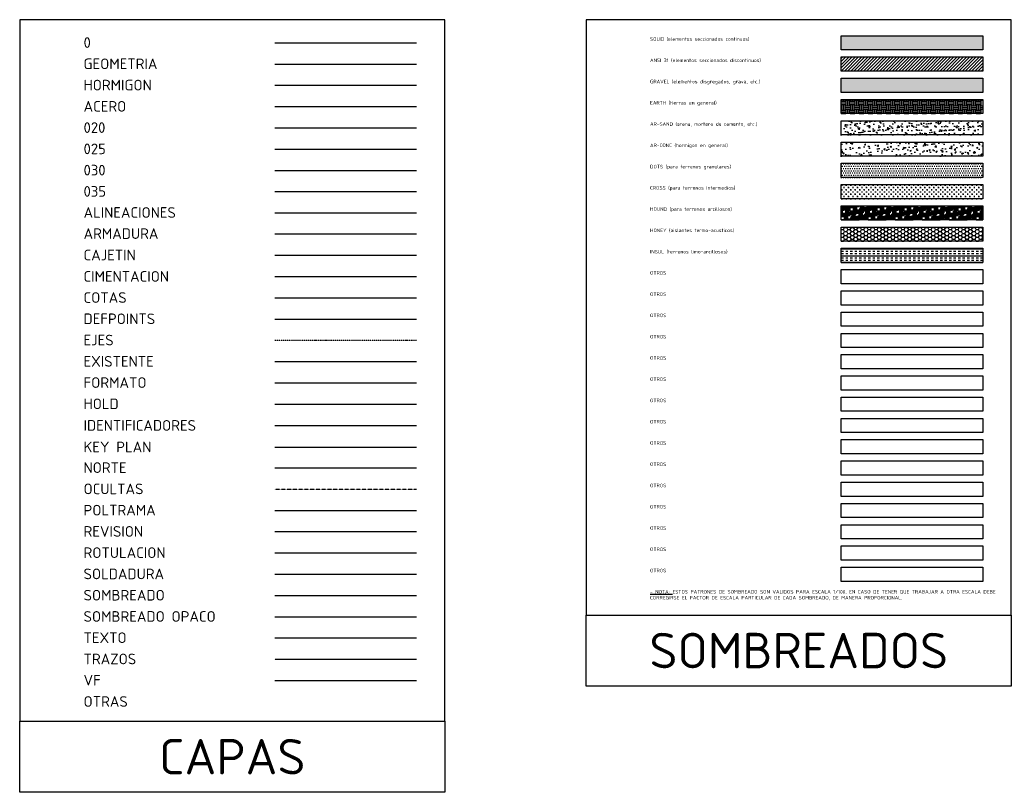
# Model space of a CAD drawing. Header units: millimetres. Extents: x 9508 to 4213564, y -7782 to 156074.
# Drawn here: x 9780 to 79780, y 67151 to 121641 of the extents above; entities that cross this region are included whole.
import ezdxf

# ---------------------------------------------------------------- set-up
doc = ezdxf.new("R2010")
doc.units = ezdxf.units.MM
for name, pattern in [('LÍNEAS_OCULTAS2', [4.7625, 3.175, -1.5875]), ('TRAZO_Y_PUNTO2', [12.7, 6.35, -3.175, 0, -3.175]), ('TRAZOS2', [9.525, 6.35, -3.175])]:
    doc.linetypes.add(name, pattern=pattern)
for name, color, linetype in [('020', 4, 'Continuous'), ('025', 5, 'Continuous'), ('030', 6, 'Continuous'), ('035', 7, 'Continuous'), ('ACERO', 3, 'Continuous'), ('ALINEACIONES', 30, 'Continuous'), ('ARMADURA', 6, 'Continuous'), ('CAJETIN', 7, 'Continuous'), ('CIMENTACION', 7, 'Continuous'), ('COTAS', 2, 'Continuous'), ('EJES', 9, 'TRAZO_Y_PUNTO2'), ('EXISTENTE', 253, 'Continuous'), ('FORMATO', 7, 'Continuous'), ('GEOMETRIA', 2, 'Continuous'), ('HOLD', 20, 'Continuous'), ('HORMIGON', 1, 'Continuous'), ('IDENTIFICADORES', 1, 'Continuous'), ('KEY PLAN', 7, 'Continuous'), ('NORTE', 30, 'Continuous'), ('OCULTAS', 1, 'LÍNEAS_OCULTAS2'), ('ROTULACION', 2, 'Continuous'), ('SOLDADURA', 1, 'Continuous'), ('SOMBREADO', 8, 'Continuous'), ('SOMBREADO OPACO', 253, 'Continuous'), ('TEXTO', 30, 'Continuous'), ('TRAZOS', 1, 'TRAZOS2')]:
    doc.layers.add(name, color=color, linetype=linetype)
doc.layers.add('POLTRAMA', color=8, linetype='Continuous', plot=False)
doc.layers.add('VF', color=7, linetype='Continuous', plot=False)
doc.layers.add('REVISION', color=1, linetype='Continuous', true_color=0xff0000)
doc.styles.add('TEX_1-100', font='isocpeur.ttf', dxfattribs={"height": 200})
doc.styles.add('TEX_1-1000', font='isocpeur.ttf', dxfattribs={"height": 2000})
doc.styles.add('TEX_1-300', font='isocpeur.ttf', dxfattribs={"height": 600})

msp = doc.modelspace()

# ---------------------------------------------------------------- hatches: boundary and pattern name
at = {"layer": 'SOMBREADO'}
msp.add_hatch(color=256, dxfattribs=at).paths.add_polyline_path([(67780.1, 120521.8), (77780.1, 120521.8), (77780.1, 119521.8), (67780.1, 119521.8)])
h = msp.add_hatch(dxfattribs=at)
h.set_pattern_fill('ANSI31', color=256, scale=50, style=0)
h.set_pattern_definition([(45, (67780.07, 118021.8), (-112.2532, 112.2532), [])])
h.paths.add_polyline_path([(67780.1, 119021.8), (77780.1, 119021.8), (77780.1, 118021.8), (67780.1, 118021.8)])
h = msp.add_hatch(dxfattribs=at)
h.set_pattern_fill('GRAVEL', color=256, scale=25, style=0)
h.set_pattern_definition([(228.0128, (68237.274, 117156.807), (-5080.00432, -5715.00702), [85.43, -8457.625]), (184.9697, (68180.124, 117093.307), (7620.01233, 634.99552), [146.601, -14513.5]), (132.5104, (68034.074, 117080.607), (6349.99538, -6985.00682), [103.37, -10233.675]), (267.2737, (67786.424, 116921.857), (634.99724, 12699.99591), [133.501, -13216.6]), (292.8337, (67780.074, 116788.507), (-3175.00901, 7620.00433), [130.909, -12959.95]), (357.2737, (67830.874, 116667.857), (-12699.99591, 634.99724), [133.501, -13216.6]), (37.6942, (67964.224, 116661.507), (-8255.005215, -6349.99434), [176.548, -17478.275]), (72.2553, (68103.924, 116769.457), (4445.00889, 13970.00405), [166.68, -16501.325]), (121.4296, (68154.724, 116928.207), (-5080.00131, 8254.99029), [133.953, -13261.375]), (175.2364, (68084.874, 117042.507), (6984.9945, -634.99404), [152.928, -7493.475]), (222.3974, (67932.474, 117055.207), (-7620.00023, -6984.990913), [197.77, -19579.2]), (138.8141, (68415.074, 116915.51), (-4444.99717, 3809.99414), [67.501, -6682.65]), (171.4692, (68364.274, 116959.957), (8254.9874, -1270.0032), [128.42, -12713.65]), (225, (68237.27, 116979), (-1e-13, -635), [89.802, -808.222]), (203.1986, (68192.82, 117055.21), (3175.0107, 1270.0056), [48.36, -4787.65]), (291.8014, (68148.37, 117036.16), (-635.0004, 1905.0012), [68.39, -3351.2]), (30.9638, (68173.77, 116972.66), (1904.998, 1270.001), [111.08, -3591.575]), (161.565, (68269.02, 117029.8), (1270.0006, -634.999), [80.322, -1927.725]), (16.3895, (67780.074, 117036.157), (6350.0035, 1904.99604), [112.522, -11139.7]), (70.3462, (67888.024, 117067.907), (-2539.99292, -6984.99012), [94.4, -9345.55]), (293.1986, (68269.02, 117156.81), (-1270.0056, 3175.0107), [96.72, -4739.3]), (343.6105, (68307.124, 117067.907), (-6350.0035, 1904.99604), [112.522, -11139.7]), (339.444, (67780.07, 116642.46), (-3175.00394, 1269.99846), [108.51, -5316.925]), (294.7751, (67881.674, 116604.357), (-3174.9926, 6984.99676), [90.918, -9000.9]), (66.8014, (68275.37, 116521.81), (1270.0056, 3175.0107), [96.72, -4739.3]), (17.354, (68313.474, 116610.707), (-8255.00045, -2539.99617), [106.446, -10538.1]), (69.444, (67964.22, 116521.81), (-1269.99846, -3175.00394), [54.254, -5371.2]), (101.3099, (68237.27, 116521.81), (-634.9969, 2539.9919), [32.38, -3205.5]), (165.9638, (68230.92, 116553.56), (1905.0013, -634.999), [130.91, -2487.262]), (186.009, (68103.924, 116585.307), (6349.99064, 634.99852), [121.317, -12010.35]), (303.69, (68173.77, 116915.5), (-635.0002, 1269.9988), [91.58, -2197.945]), (353.1572, (68224.574, 116839.307), (10795.004464, -1270.00569), [159.89, -15829]), (60.9454, (68383.324, 116820.26), (-2539.9941, -4444.9894), [65.377, -6472.35]), (90, (68415.1, 116877.4), (-635, 635), [38.1, -596.9]), (120.2564, (68091.224, 116604.357), (2539.99462, -4444.99776), [88.217, -8733.475]), (48.0128, (68046.774, 116680.557), (5080.00432, 5715.00702), [170.86, -8372.2]), (0, (68161.1, 116807.56), (635, 635), [165.1, -469.9]), (325.3048, (68326.174, 116807.557), (-6349.989, 4445.00042), [100.403, -9939.825]), (254.0546, (68408.72, 116750.41), (-635.0016, -2540.00605), [92.457, -4530.425]), (207.646, (68383.324, 116661.507), (-12064.99576, -6350.00399), [150.536, -14903.125]), (175.4261, (68249.974, 116591.657), (-8255.0019, 634.99693), [159.257, -15766.45]), (175.4261, (68249.974, 116591.657), (-8255.0019, 634.99693), [159.257, -15766.45])])
h.paths.add_polyline_path([(67780.1, 117521.8), (77780.1, 117521.8), (77780.1, 116521.8), (67780.1, 116521.8)])
h = msp.add_hatch(dxfattribs=at)
h.set_pattern_fill('EARTH', color=256, scale=50, style=0)
h.set_pattern_definition([(0, (67780.07, 115021.8), (317.5, 317.5), [317.5, -317.5]), (0, (67780.07, 115140.87), (317.5, 317.5), [317.5, -317.5]), (0, (67780.07, 115259.93), (317.5, 317.5), [317.5, -317.5]), (90, (67819.76, 115299.62), (-317.5, 317.5), [317.5, -317.5]), (90, (67938.82, 115299.62), (-317.5, 317.5), [317.5, -317.5]), (90, (68057.9, 115299.62), (-317.5, 317.5), [317.5, -317.5])])
h.paths.add_polyline_path([(67780.1, 116021.8), (77780.1, 116021.8), (77780.1, 115021.8), (67780.1, 115021.8)])
h = msp.add_hatch(dxfattribs=at)
h.set_pattern_fill('AR-SAND', color=256, scale=10, style=0)
h.set_pattern_definition([(37.5, (67780.07, 113521.8), (-16, 489.413), [0, -386.08, 0, -431.8, 0, -412.75]), (7.5, (67780.1, 113521.8), (449.523, 716.825), [0, -208.28, 0, -347.98, 0, -133.35]), (327.5, (67467.65, 113521.8), (790.992, 1.437), [0, -127, 0, -457.2, 0, -596.9]), (317.5, (67467.65, 113521.8), (763.556, 222.93), [0, -63.5, 0, -299.72, 0, -342.9])])
h.paths.add_polyline_path([(67780.1, 114521.8), (77780.1, 114521.8), (77780.1, 113521.8), (67780.1, 113521.8)])
h = msp.add_hatch(dxfattribs=at)
h.set_pattern_fill('AR-CONC', color=256, scale=5, style=0)
h.set_pattern_definition([(50, (67780.1, 112021.8), (910.923, -79.695), [95.25, -1047.75]), (355, (67780.1, 112021.8), (-176.21, 955.28), [76.2, -838.2]), (100.451, (67856, 112015.2), (734.71, 875.58), [80.95, -890.45]), (46.184, (67780.1, 112275.8), (1355.4, -210.21), [142.87, -1571.62]), (96.636, (67893, 112258.3), (1187.02, 1237.13), [121.42, -1335.67]), (351.184, (67780.1, 112275.8), (1187.02, 1237.13), [114.3, -1257.3]), (21, (67907.1, 112212.3), (758.074, -511.33), [95.25, -1047.75]), (326, (67907.1, 112212.3), (309.01, 920.94), [76.2, -838.2]), (71.451, (67970.25, 112169.7), (1067.08, 409.614), [80.95, -890.45]), (37.5, (67780.07, 112021.8), (15.443, 422.775), [0, -828.04, 0, -850.9, 0, -841.375]), (7.5, (67780.07, 112021.8), (334.098, 500.903), [0, -485.14, 0, -808.99, 0, -320.675]), (327.5, (67496.86, 112021.8), (677.953, -28.644), [0, -317.5, 0, -990.6, 0, -1314.45]), (317.5, (67369.86, 112021.8), (740.646, 127.132), [0, -412.75, 0, -657.86, 0, -933.45])])
h.paths.add_polyline_path([(67780.1, 113021.8), (77780.1, 113021.8), (77780.1, 112021.8), (67780.1, 112021.8)])
h = msp.add_hatch(dxfattribs=at)
h.set_pattern_fill('DOTS', color=256, scale=100, style=0)
h.set_pattern_definition([(0, (67780.07, 110521.8), (79.375, 158.75), [0, -158.75])])
h.paths.add_polyline_path([(67780.1, 111521.8), (77780.1, 111521.8), (77780.1, 110521.8), (67780.1, 110521.8)])
h = msp.add_hatch(dxfattribs=at)
h.set_pattern_fill('CROSS', color=256, scale=25, style=0)
h.set_pattern_definition([(0, (67780.07, 109021.8), (158.75, 158.75), [79.375, -238.125]), (90, (67819.76, 108982.12), (-158.75, 158.75), [79.375, -238.125])])
h.paths.add_polyline_path([(67780.1, 110021.8), (77780.1, 110021.8), (77780.1, 109021.8), (67780.1, 109021.8)])
h = msp.add_hatch(dxfattribs=at)
h.set_pattern_fill('HOUND', color=256, scale=50, style=0)
h.set_pattern_definition([(0, (67780.07, 107521.81), (317.5, 79.375), [1270, -635]), (90, (67780.07, 107521.81), (-79.375, -317.5), [1270, -635])])
h.paths.add_polyline_path([(67780.1, 108521.8), (77780.1, 108521.8), (77780.1, 107521.8), (67780.1, 107521.8)])
h = msp.add_hatch(dxfattribs=at)
h.set_pattern_fill('HONEY', color=256, scale=50, style=0)
h.set_pattern_definition([(0, (67780.07, 106021.81), (238.125, 137.4815), [158.75, -317.5]), (120, (67780.07, 106021.81), (-238.125, 137.4815), [158.75, -317.5]), (60, (67780.07, 106021.81), (3e-05, 274.963), [-317.5, 158.75])])
h.paths.add_polyline_path([(67780.1, 107021.8), (77780.1, 107021.8), (77780.1, 106021.8), (67780.1, 106021.8)])
h = msp.add_hatch(dxfattribs=at)
h.set_pattern_fill('INSUL', color=256, scale=50, style=0)
h.set_pattern_definition([(0, (67780.07, 104521.8), (0, 476.25), []), (0, (67780.07, 104680.56), (0, 476.25), [158.75, -158.75]), (0, (67780.07, 104839.3), (0, 476.25), [158.75, -158.75])])
h.paths.add_polyline_path([(67780.1, 105521.8), (77780.1, 105521.8), (77780.1, 104521.8), (67780.1, 104521.8)])

# ---------------------------------------------------------------- linework, layer by layer
msp.add_line((27780.1, 120021.8), (37780.1, 120021.8))
at = {"layer": '020'}
msp.add_line((27780.1, 114021.8), (37780.1, 114021.8), dxfattribs=at)
at = {"layer": '025'}
msp.add_line((27780.1, 112521.8), (37780.1, 112521.8), dxfattribs=at)
at = {"layer": '030'}
msp.add_line((27780.1, 111021.8), (37780.1, 111021.8), dxfattribs=at)
at = {"layer": '035'}
msp.add_line((27780.1, 109521.3), (37780.1, 109521.3), dxfattribs=at)
at = {"layer": 'ACERO'}
msp.add_line((27780.1, 115521.8), (37780.1, 115521.8), dxfattribs=at)
at = {"layer": 'ALINEACIONES'}
msp.add_line((27780.1, 108032), (37780.1, 108032), dxfattribs=at)
at = {"layer": 'ARMADURA'}
msp.add_line((27780.1, 106542.8), (37780.1, 106542.8), dxfattribs=at)
at = {"layer": 'CAJETIN'}
msp.add_line((27780.1, 105032), (37780.1, 105032), dxfattribs=at)
for points in [[(9780.1, 72151.2), (39780.1, 72151.2), (39780.1, 121640.9), (9780.1, 121640.9)], [(49780.1, 79640.9), (79780.1, 79640.9), (79780.1, 121640.9), (49780.1, 121640.9)], [(49780.1, 79640.9), (79780.1, 79640.9), (79780.1, 74640.9), (49780.1, 74640.9), (49780.1, 79640.9)], [(9780.1, 72151.2), (39780.1, 72151.2), (39780.1, 67151.2), (9780.1, 67151.2), (9780.1, 72151.2)]]:
    msp.add_lwpolyline(points, close=True, dxfattribs=at)
at = {"layer": 'CIMENTACION'}
msp.add_line((27780.1, 103521.3), (37780.1, 103521.3), dxfattribs=at)
at = {"layer": 'COTAS'}
msp.add_line((27780.1, 102032), (37780.1, 102032), dxfattribs=at)
at = {"layer": 'Defpoints'}
msp.add_line((27780.1, 100532), (37780.1, 100532), dxfattribs=at)
at = {"layer": 'EJES'}
msp.add_line((27780.1, 99032), (37780.1, 99032), dxfattribs=at)
at = {"layer": 'EXISTENTE'}
msp.add_line((27780.1, 97532), (37780.1, 97532), dxfattribs=at)
at = {"layer": 'FORMATO'}
msp.add_line((27780.1, 96032), (37780.1, 96032), dxfattribs=at)
at = {"layer": 'GEOMETRIA'}
msp.add_line((27780.1, 118521.8), (37780.1, 118521.8), dxfattribs=at)
at = {"layer": 'HOLD'}
msp.add_line((27780.1, 94532), (37780.1, 94532), dxfattribs=at)
at = {"layer": 'HORMIGON'}
msp.add_line((27780.1, 117021.8), (37780.1, 117021.8), dxfattribs=at)
at = {"layer": 'IDENTIFICADORES'}
msp.add_line((27780.1, 93011.6), (37780.1, 93011.6), dxfattribs=at)
at = {"layer": 'KEY PLAN'}
msp.add_line((27780.1, 91491.1), (37780.1, 91491.1), dxfattribs=at)
at = {"layer": 'NORTE'}
msp.add_line((27780.1, 90032), (37780.1, 90032), dxfattribs=at)
at = {"layer": 'OCULTAS'}
msp.add_line((27780.1, 88532), (37780.1, 88532), dxfattribs=at)
at = {"layer": 'POLTRAMA'}
msp.add_line((27780.1, 87032), (37780.1, 87032), dxfattribs=at)
for points in [[(67780.1, 120521.8), (77780.1, 120521.8), (77780.1, 119521.8), (67780.1, 119521.8)], [(67780.1, 119021.8), (77780.1, 119021.8), (77780.1, 118021.8), (67780.1, 118021.8)], [(67780.1, 117521.8), (77780.1, 117521.8), (77780.1, 116521.8), (67780.1, 116521.8)], [(67780.1, 116021.8), (77780.1, 116021.8), (77780.1, 115021.8), (67780.1, 115021.8)], [(67780.1, 114521.8), (77780.1, 114521.8), (77780.1, 113521.8), (67780.1, 113521.8)], [(67780.1, 113021.8), (77780.1, 113021.8), (77780.1, 112021.8), (67780.1, 112021.8)], [(67780.1, 111521.8), (77780.1, 111521.8), (77780.1, 110521.8), (67780.1, 110521.8)], [(67780.1, 110021.8), (77780.1, 110021.8), (77780.1, 109021.8), (67780.1, 109021.8)], [(67780.1, 108521.8), (77780.1, 108521.8), (77780.1, 107521.8), (67780.1, 107521.8)], [(67780.1, 107021.8), (77780.1, 107021.8), (77780.1, 106021.8), (67780.1, 106021.8)], [(67780.1, 105521.8), (77780.1, 105521.8), (77780.1, 104521.8), (67780.1, 104521.8)], [(67780.1, 104021.8), (77780.1, 104021.8), (77780.1, 103021.8), (67780.1, 103021.8)], [(67780.1, 102521.8), (77780.1, 102521.8), (77780.1, 101521.8), (67780.1, 101521.8)], [(67780.1, 101021.8), (77780.1, 101021.8), (77780.1, 100021.8), (67780.1, 100021.8)], [(67780.1, 99521.8), (77780.1, 99521.8), (77780.1, 98521.8), (67780.1, 98521.8)], [(67780.1, 98021.8), (77780.1, 98021.8), (77780.1, 97021.8), (67780.1, 97021.8)], [(67780.1, 96521.8), (77780.1, 96521.8), (77780.1, 95521.8), (67780.1, 95521.8)], [(67780.1, 95021.8), (77780.1, 95021.8), (77780.1, 94021.8), (67780.1, 94021.8)], [(67780.1, 93521.8), (77780.1, 93521.8), (77780.1, 92521.8), (67780.1, 92521.8)], [(67780.1, 92021.8), (77780.1, 92021.8), (77780.1, 91021.8), (67780.1, 91021.8)], [(67780.1, 90521.8), (77780.1, 90521.8), (77780.1, 89521.8), (67780.1, 89521.8)], [(67780.1, 89021.8), (77780.1, 89021.8), (77780.1, 88021.8), (67780.1, 88021.8)], [(67780.1, 87521.8), (77780.1, 87521.8), (77780.1, 86521.8), (67780.1, 86521.8)], [(67780.1, 86021.8), (77780.1, 86021.8), (77780.1, 85021.8), (67780.1, 85021.8)], [(67780.1, 84521.8), (77780.1, 84521.8), (77780.1, 83521.8), (67780.1, 83521.8)], [(67780.1, 83021.8), (77780.1, 83021.8), (77780.1, 82021.8), (67780.1, 82021.8)]]:
    msp.add_lwpolyline(points, close=True, dxfattribs=at)
at = {"layer": 'REVISION'}
msp.add_line((27780.1, 85532), (37780.1, 85532), dxfattribs=at)
at = {"layer": 'ROTULACION'}
msp.add_line((27780.1, 84032), (37780.1, 84032), dxfattribs=at)
at = {"layer": 'SOLDADURA'}
msp.add_line((27780.1, 82532), (37780.1, 82532), dxfattribs=at)
at = {"layer": 'SOMBREADO'}
msp.add_line((27780.1, 81032), (37780.1, 81032), dxfattribs=at)
at = {"layer": 'SOMBREADO OPACO'}
msp.add_line((27780.1, 79532), (37780.1, 79532), dxfattribs=at)
at = {"layer": 'TEXTO'}
msp.add_line((27780.1, 78032), (37780.1, 78032), dxfattribs=at)
at = {"layer": 'TRAZOS'}
msp.add_line((27780.1, 76532), (37780.1, 76532), dxfattribs=at)
at = {"layer": 'VF'}
msp.add_line((27780.1, 75032), (37780.1, 75032), dxfattribs=at)

# ---------------------------------------------------------------- texts
at = {"layer": 'TEXTO'}
for s, insert, char_height, width, attachment_point, style in [('0', (14280.1, 120412.7), 750, 6413.103, 1, 'TEX_1-300'), ('SOLID (elementos seccionados continuos)', (54280.1, 120412.7), 250, 9774.99, 1, 'TEX_1-100'), ('GEOMETRIA', (14280.1, 118912.7), 750, 6413.103, 1, 'TEX_1-300'), ('ANSI 31 (elementos seccionados discontinuos)', (54280.1, 118912.7), 250, 9189.514, 1, 'TEX_1-100'), ('HORMIGON', (14280.1, 117412.7), 750, 6413.103, 1, 'TEX_1-300'), ('GRAVEL (elementos disgregados, grava, etc.)', (54280.1, 117412.7), 250, 9395.741, 1, 'TEX_1-100'), ('ACERO', (14280.1, 115912.7), 750, 6413.103, 1, 'TEX_1-300'), ('EARTH (tierras en general)', (54280.1, 115912.7), 250, 6413.103, 1, 'TEX_1-100'), ('020', (14280.1, 114412.7), 750, 6413.103, 1, 'TEX_1-300'), ('AR-SAND (arena, mortero de cemento, etc.)', (54280.1, 114412.7), 250, 9421.491, 1, 'TEX_1-100'), ('025', (14280.1, 112912.7), 750, 6413.103, 1, 'TEX_1-300'), ('AR-CONC (hormigon en general)', (54280.1, 112912.7), 250, 6413.103, 1, 'TEX_1-100'), ('030', (14280.1, 111412.7), 750, 6413.103, 1, 'TEX_1-300'), ('DOTS (para terrenos granulares)', (54280.1, 111412.7), 250, 6413.103, 1, 'TEX_1-100'), ('035', (14280.1, 109912.2), 750, 6413.103, 1, 'TEX_1-300'), ('CROSS (para terrenos intermedios)', (54280.1, 109912.7), 250, 6413.103, 1, 'TEX_1-100'), ('ALINEACIONES', (14280.1, 108422.9), 750, 6413.103, 1, 'TEX_1-300'), ('HOUND (para terrenos arcillosos)', (54280.1, 108412.7), 250, 6413.103, 1, 'TEX_1-100'), ('ARMADURA', (14280.1, 106933.6), 750, 6413.103, 1, 'TEX_1-300'), ('HONEY (aislantes termo-acusticos)', (54280.1, 106912.7), 250, 6413.103, 1, 'TEX_1-100'), ('CAJETIN', (14280.1, 105422.9), 750, 6413.103, 1, 'TEX_1-300'), ('INSUL (terrenos limo-arcillosos)', (54280.1, 105412.7), 250, 6413.103, 1, 'TEX_1-100'), ('CIMENTACION', (14280.1, 103912.2), 750, 6413.103, 1, 'TEX_1-300'), ('OTROS', (54280.1, 103912.7), 250, 6413.103, 1, 'TEX_1-100'), ('COTAS', (14280.1, 102422.9), 750, 6413.103, 1, 'TEX_1-300'), ('OTROS', (54280.1, 102412.7), 250, 6413.103, 1, 'TEX_1-100'), ('DEFPOINTS', (14280.1, 100922.9), 750, 6413.103, 1, 'TEX_1-300'), ('OTROS', (54280.1, 100912.7), 250, 6413.103, 1, 'TEX_1-100'), ('EJES', (14280.1, 99422.9), 750, 6413.103, 1, 'TEX_1-300'), ('OTROS', (54280.1, 99412.7), 250, 6413.103, 1, 'TEX_1-100'), ('EXISTENTE', (14280.1, 97922.9), 750, 6413.103, 1, 'TEX_1-300'), ('OTROS', (54280.1, 97912.7), 250, 6413.103, 1, 'TEX_1-100'), ('FORMATO', (14280.1, 96422.9), 750, 6413.103, 1, 'TEX_1-300'), ('OTROS', (54280.1, 96412.7), 250, 13154.838, 1, 'TEX_1-100'), ('HOLD', (14280.1, 94922.9), 750, 6413.103, 1, 'TEX_1-300'), ('OTROS', (54280.1, 94912.7), 250, 6413.103, 1, 'TEX_1-100'), ('IDENTIFICADORES', (14280.1, 93402.4), 750, 6413.103, 1, 'TEX_1-300'), ('OTROS', (54280.1, 93412.7), 250, 6413.103, 1, 'TEX_1-100'), ('KEY PLAN', (14280.1, 91882), 750, 6413.103, 1, 'TEX_1-300'), ('OTROS', (54280.1, 91912.7), 250, 12482.147, 1, 'TEX_1-100'), ('NORTE', (14280.1, 90422.9), 750, 3599.788, 1, 'TEX_1-300'), ('OTROS', (54280.1, 90412.7), 250, 6413.103, 1, 'TEX_1-100'), ('OCULTAS', (14280.1, 88922.9), 750, 6413.103, 1, 'TEX_1-300'), ('OTROS', (54280.1, 88912.7), 250, 6413.103, 1, 'TEX_1-100'), ('POLTRAMA', (14280.1, 87422.9), 750, 6413.103, 1, 'TEX_1-300'), ('OTROS', (54280.1, 87412.7), 250, 6413.103, 1, 'TEX_1-100'), ('REVISION', (14280.1, 85922.9), 750, 6413.103, 1, 'TEX_1-300'), ('OTROS', (54280.1, 85912.7), 250, 6413.103, 1, 'TEX_1-100'), ('ROTULACION', (14280.1, 84422.9), 750, 6413.103, 1, 'TEX_1-300'), ('OTROS', (54280.1, 84412.7), 250, 6413.103, 1, 'TEX_1-100'), ('SOLDADURA', (14280.1, 82922.9), 750, 6413.103, 1, 'TEX_1-300'), ('OTROS', (54280.1, 82912.7), 250, 6413.103, 1, 'TEX_1-100'), ('SOMBREADO', (14280.1, 81422.9), 750, 6413.103, 1, 'TEX_1-300'), ('\\A1;{\\L- NOTA:} ESTOS PATRONES DE SOMBREADO SON VALIDOS PARA ESCALA 1/100. EN CASO DE TENER QUE TRABAJAR A OTRA ESCALA DEBE CORREGIRSE EL FACTOR DE ESCALA PARTICULAR DE CADA SOMBREADO, DE MANERA PROPORCIONAL.', (54280.1, 81412.7), 250, 23000, 1, 'TEX_1-100'), ('SOMBREADO OPACO', (14280.1, 79922.9), 750, 12482.147, 1, 'TEX_1-300'), ('TEXTO', (14280.1, 78422.9), 750, 6413.103, 1, 'TEX_1-300'), ('SOMBREADOS', (64780.1, 77140.9), 2500, 26701.248, 5, 'TEX_1-1000'), ('TRAZOS', (14280.1, 76922.9), 750, 6413.103, 1, 'TEX_1-300'), ('VF', (14280.1, 75422.9), 750, 6413.103, 1, 'TEX_1-300'), ('OTRAS', (14280.1, 73922.9), 750, 6413.103, 1, 'TEX_1-300'), ('CAPAS', (24780.1, 69651.2), 2500, 26701.248, 5, 'TEX_1-1000')]:
    msp.add_mtext(s, dxfattribs=dict(at, insert=insert, char_height=char_height, width=width, attachment_point=attachment_point, style=style))

doc.saveas('drawing.dxf')
